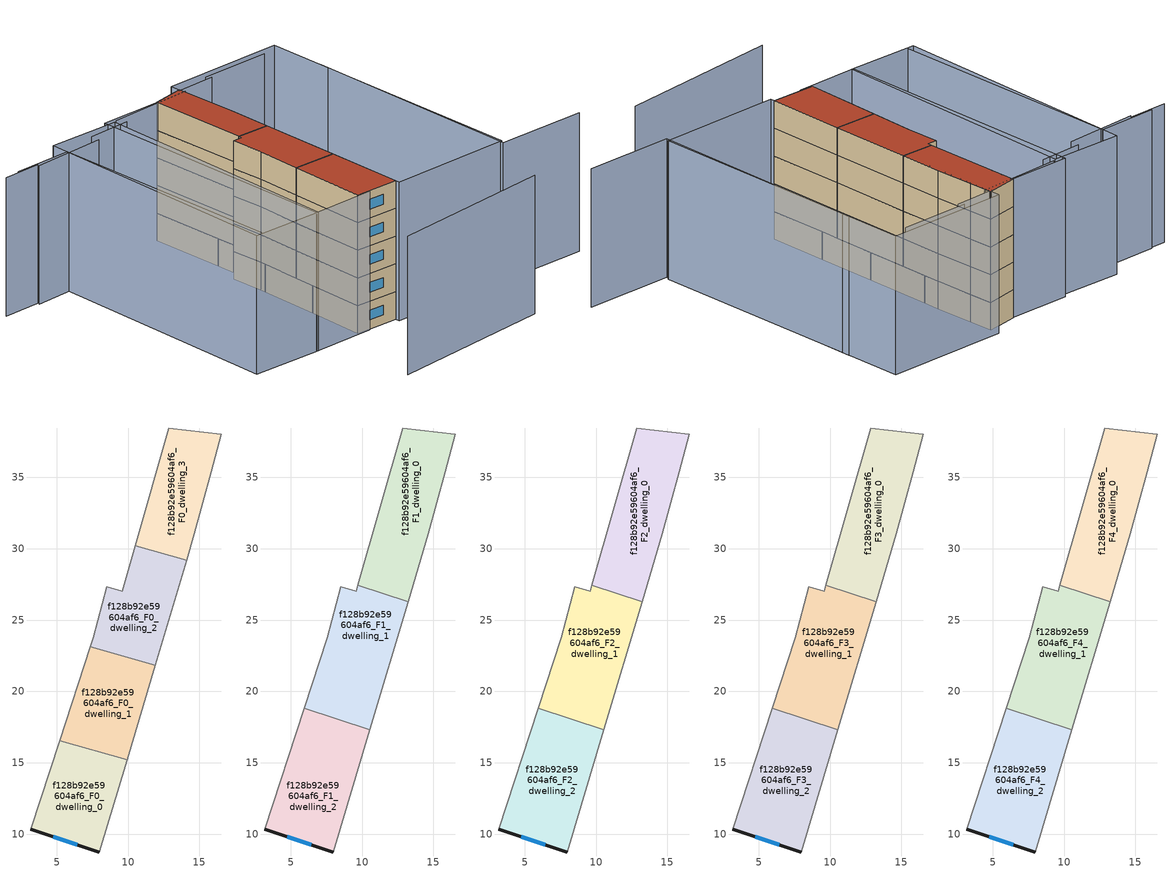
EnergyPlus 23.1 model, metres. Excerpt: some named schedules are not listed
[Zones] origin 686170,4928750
f128b92e59604af6_F0_dwelling_0
 floor ground (EU_floor_Construction): 9.93,15.22 7.99,8.74 3.17,10.34 5.21,16.55 z0
 wall outside (EU_wall_Construction): 3.17,10.34 7.99,8.74 z0:3
 wall adiabatic (EU_wall_Construction): 5.21,16.55 3.17,10.34 / 7.99,8.74 9.93,15.22 z0:3
 wall to f128b92e59604af6_F0_dwelling_1 (EU_wall_Construction): 9.93,15.22 5.21,16.55 z0:3
 window (EU_Window_Construction): 4.74,9.82 6.42,9.26 z0.98:2.02
f128b92e59604af6_F0_dwelling_1
 floor ground (EU_floor_Construction): 11.9,21.82 9.93,15.22 5.21,16.55 7.36,23.11 z0
 wall adiabatic (EU_wall_Construction): 7.36,23.11 5.21,16.55 / 9.93,15.22 11.9,21.82 z0:3
 wall to f128b92e59604af6_F0_dwelling_2 (EU_wall_Construction): 11.9,21.82 7.36,23.11 z0:3
f128b92e59604af6_F0_dwelling_2
 floor ground (EU_floor_Construction): 14.1,29.19 11.9,21.82 7.36,23.11 7.57,23.75 8.5,27.34 9.59,27.03 10.49,30.21 z0
 wall adiabatic (EU_wall_Construction): 10.49,30.21 9.59,27.03 8.5,27.34 7.57,23.75 7.36,23.11 / 11.9,21.82 14.1,29.19 z0:3
 wall to f128b92e59604af6_F0_dwelling_3 (EU_wall_Construction): 14.1,29.19 10.49,30.21 z0:3
f128b92e59604af6_F0_dwelling_3
 floor ground (EU_floor_Construction): 16.53,38.02 15.83,35.38 14.65,31.03 14.1,29.19 10.49,30.21 12.83,38.46 z0
 wall adiabatic (EU_wall_Construction): 14.1,29.19 14.65,31.03 15.83,35.38 16.53,38.02 12.83,38.46 10.49,30.21 z0:3
f128b92e59604af6_F1_dwelling_0
 floor to f128b92e59604af6_F0_dwelling_3 (EU_floor_Construction): 16.53,38.02 15.83,35.38 14.65,31.03 14.1,29.19 10.49,30.21 12.83,38.46 z3
 floor to f128b92e59604af6_F0_dwelling_2 (EU_floor_Construction): 14.1,29.19 13.23,26.28 9.7,27.43 10.49,30.21 z3
 wall adiabatic (EU_wall_Construction): 13.23,26.28 14.65,31.03 15.83,35.38 16.53,38.02 12.83,38.46 9.7,27.43 z3:6
 wall to f128b92e59604af6_F1_dwelling_1 (EU_wall_Construction): 9.7,27.43 13.23,26.28 z3:6
f128b92e59604af6_F1_dwelling_1
 floor to f128b92e59604af6_F0_dwelling_1 (EU_floor_Construction): 11.9,21.82 10.55,17.3 5.95,18.8 7.36,23.11 z3
 floor to f128b92e59604af6_F0_dwelling_2 (EU_floor_Construction): 13.23,26.28 11.9,21.82 7.36,23.11 7.57,23.75 8.5,27.34 9.59,27.03 9.7,27.43 z3
 wall adiabatic (EU_wall_Construction): 10.55,17.3 13.23,26.28 / 9.7,27.43 9.59,27.03 8.5,27.34 7.57,23.75 5.95,18.8 z3:6
 wall to f128b92e59604af6_F1_dwelling_2 (EU_wall_Construction): 5.95,18.8 10.55,17.3 z3:6
f128b92e59604af6_F1_dwelling_2
 floor to f128b92e59604af6_F0_dwelling_0 (EU_floor_Construction): 9.92,15.22 7.99,8.74 3.17,10.34 5.21,16.55 z3
 floor to f128b92e59604af6_F0_dwelling_1 (EU_floor_Construction): 10.55,17.3 9.92,15.22 5.21,16.55 5.95,18.8 z3
 wall outside (EU_wall_Construction): 3.17,10.34 7.99,8.74 z3:6
 wall adiabatic (EU_wall_Construction): 5.95,18.8 3.17,10.34 / 7.99,8.74 10.55,17.3 z3:6
 window (EU_Window_Construction): 4.74,9.82 6.42,9.26 z3.98:5.02
f128b92e59604af6_F2_dwelling_0
 floor to f128b92e59604af6_F1_dwelling_0 (EU_floor_Construction): 16.53,38.02 15.83,35.38 14.65,31.03 13.23,26.28 9.7,27.43 12.83,38.46 z6
 wall adiabatic (EU_wall_Construction): 13.23,26.28 14.65,31.03 15.83,35.38 16.53,38.02 12.83,38.46 9.7,27.43 z6:9
 wall to f128b92e59604af6_F2_dwelling_1 (EU_wall_Construction): 9.7,27.43 13.23,26.28 z6:9
f128b92e59604af6_F2_dwelling_1
 floor to f128b92e59604af6_F1_dwelling_1 (EU_floor_Construction): 13.23,26.28 10.55,17.3 5.95,18.8 7.57,23.75 8.5,27.34 9.59,27.03 9.7,27.43 z6
 wall adiabatic (EU_wall_Construction): 10.55,17.3 13.23,26.28 / 9.7,27.43 9.59,27.03 8.5,27.34 7.57,23.75 5.95,18.8 z6:9
 wall to f128b92e59604af6_F2_dwelling_2 (EU_wall_Construction): 5.95,18.8 10.55,17.3 z6:9
f128b92e59604af6_F2_dwelling_2
 floor to f128b92e59604af6_F1_dwelling_2 (EU_floor_Construction): 10.55,17.3 7.99,8.74 3.17,10.34 5.95,18.8 z6
 wall outside (EU_wall_Construction): 3.17,10.34 7.99,8.74 z6:9
 wall adiabatic (EU_wall_Construction): 5.95,18.8 3.17,10.34 / 7.99,8.74 10.55,17.3 z6:9
 window (EU_Window_Construction): 4.74,9.82 6.42,9.26 z6.98:8.02
f128b92e59604af6_F3_dwelling_0
 floor to f128b92e59604af6_F2_dwelling_0 (EU_floor_Construction): 16.53,38.02 15.83,35.38 14.65,31.03 13.23,26.28 9.7,27.43 12.83,38.46 z9
 wall adiabatic (EU_wall_Construction): 13.23,26.28 14.65,31.03 15.83,35.38 16.53,38.02 12.83,38.46 9.7,27.43 z9:12
 wall to f128b92e59604af6_F3_dwelling_1 (EU_wall_Construction): 9.7,27.43 13.23,26.28 z9:12
f128b92e59604af6_F3_dwelling_1
 floor to f128b92e59604af6_F2_dwelling_1 (EU_floor_Construction): 13.23,26.28 10.55,17.3 5.95,18.8 7.57,23.75 8.5,27.34 9.59,27.03 9.7,27.43 z9
 wall adiabatic (EU_wall_Construction): 10.55,17.3 13.23,26.28 / 9.7,27.43 9.59,27.03 8.5,27.34 7.57,23.75 5.95,18.8 z9:12
 wall to f128b92e59604af6_F3_dwelling_2 (EU_wall_Construction): 5.95,18.8 10.55,17.3 z9:12
f128b92e59604af6_F3_dwelling_2
 floor to f128b92e59604af6_F2_dwelling_2 (EU_floor_Construction): 10.55,17.3 7.99,8.74 3.17,10.34 5.95,18.8 z9
 wall outside (EU_wall_Construction): 3.17,10.34 7.99,8.74 z9:12
 wall adiabatic (EU_wall_Construction): 5.95,18.8 3.17,10.34 / 7.99,8.74 10.55,17.3 z9:12
 window (EU_Window_Construction): 4.74,9.82 6.42,9.26 z9.98:11.02
f128b92e59604af6_F4_dwelling_0
 floor to f128b92e59604af6_F3_dwelling_0 (EU_floor_Construction): 16.53,38.02 15.83,35.38 14.65,31.03 13.23,26.28 9.7,27.43 12.83,38.46 z12
 wall adiabatic (EU_wall_Construction): 13.23,26.28 14.65,31.03 15.83,35.38 16.53,38.02 12.83,38.46 9.7,27.43 z12:15
 wall to f128b92e59604af6_F4_dwelling_1 (EU_wall_Construction): 9.7,27.43 13.23,26.28 z12:15
 roof outside (EU_roof_Construction): 13.23,26.28 14.65,31.03 15.83,35.38 16.53,38.02 12.83,38.46 9.7,27.43 z15
f128b92e59604af6_F4_dwelling_1
 floor to f128b92e59604af6_F3_dwelling_1 (EU_floor_Construction): 13.23,26.28 10.55,17.3 5.95,18.8 7.57,23.75 8.5,27.34 9.59,27.03 9.7,27.43 z12
 wall adiabatic (EU_wall_Construction): 10.55,17.3 13.23,26.28 / 9.7,27.43 9.59,27.03 8.5,27.34 7.57,23.75 5.95,18.8 z12:15
 wall to f128b92e59604af6_F4_dwelling_2 (EU_wall_Construction): 5.95,18.8 10.55,17.3 z12:15
 roof outside (EU_roof_Construction): 10.55,17.3 13.23,26.28 9.7,27.43 9.59,27.03 8.5,27.34 7.57,23.75 5.95,18.8 z15
f128b92e59604af6_F4_dwelling_2
 floor to f128b92e59604af6_F3_dwelling_2 (EU_floor_Construction): 10.55,17.3 7.99,8.74 3.17,10.34 5.95,18.8 z12
 wall outside (EU_wall_Construction): 3.17,10.34 7.99,8.74 z12:15
 wall adiabatic (EU_wall_Construction): 5.95,18.8 3.17,10.34 / 7.99,8.74 10.55,17.3 z12:15
 window (EU_Window_Construction): 4.74,9.82 6.42,9.26 z12.98:14.02
 roof outside (EU_roof_Construction): 7.99,8.74 10.55,17.3 5.95,18.8 3.17,10.34 z15
shading: -3.03,1.15 15.84,-2.61 / 31.05,0.93 21.1,3.94 / 21.1,3.94 28.59,28.7 / -8.39,42.26 -1.85,40.38 / -1.85,40.38 -9.37,14.16 / 28.17,34.96 20.41,37.22 / 20.74,36.7 16.2,37.94 / 16.55,37.32 7.02,39.78 / 7.33,38.79 2.46,40.03 / 2.21,39.07 -6.05,41.19 / -6,41.4 -10.24,42.59 / 7.84,8.24 16.81,39.07 / 16.81,39.07 30.44,35.1 / 30.44,35.1 21.47,4.28 / 21.47,4.28 7.84,8.24 / -2.5,11.75 5.9,40.49 / 5.9,40.49 12.92,38.43 / 12.92,38.43 4.52,9.7 / 4.52,9.7 -2.5,11.75 / -10.24,14.23 -1.23,42.3 / -1.23,42.3 6.68,39.76 / 6.68,39.76 -2.33,11.7 / -2.33,11.7 -10.24,14.23 z0:15
[Building]
EU S2 Campaign: North Axis=0; Terrain=City; Solar Distribution=FullExterior
[Site:Location]
Bologna: Latitude=44.5; Longitude=11.25; Time Zone=1; Elevation=37
[SizingPeriod:WeatherFileDays]
AnnualSizingPeriod: Begin Month=1; Begin Day of Month=1; End Month=12; End Day of Month=31; Day of Week for Start Day=Monday; Use Weather File Daylight Saving Period=No; Use Weather File Rain and Snow Indicators=No
[MATERIAL]
EU_InternalMass_Material: Roughness=MediumRough; Thickness=0.1; Conductivity=1; Density=1800; Specific Heat=900; Thermal Absorptance=0.9; Solar Absorptance=0.7; Visible Absorptance=0.7
[MATERIAL:NOMASS] Roughness=MediumRough; Thermal Absorptance=0.9; Solar Absorptance=0.7; Visible Absorptance=0.7
Name | Thermal Resistance
EU_wall_NoMass | 0.905828
EU_roof_NoMass | 0.37593
EU_floor_NoMass | 0.67114
[WINDOWMATERIAL:SIMPLEGLAZINGSYSTEM]
EU_Window_SimpleGlazing: UFactor=4.52486; Solar Heat Gain Coefficient=0.85; Visible Transmittance=0.85
[CONSTRUCTION]
EU_wall_Construction: EU_wall_NoMass
EU_roof_Construction: EU_roof_NoMass
EU_floor_Construction: EU_floor_NoMass
EU_InternalMass_Construction: EU_InternalMass_Material
EU_Window_Construction: EU_Window_SimpleGlazing
[ZONE] Type=1; Multiplier=1; Ceiling Height=autocalculate; Floor Area=autocalculate; Part of Total Floor Area=Yes
Name | Volume
f128b92e59604af6_F0_dwelling_0 | 99.5002
f128b92e59604af6_F1_dwelling_0; f128b92e59604af6_F2_dwelling_0; f128b92e59604af6_F3_dwelling_0; f128b92e59604af6_F4_dwelling_0 | 132.679
f128b92e59604af6_F0_dwelling_1; f128b92e59604af6_F0_dwelling_2 | 99.5134
f128b92e59604af6_F1_dwelling_1; f128b92e59604af6_F2_dwelling_1; f128b92e59604af6_F3_dwelling_1; f128b92e59604af6_F4_dwelling_1 | 132.684
f128b92e59604af6_F1_dwelling_2; f128b92e59604af6_F2_dwelling_2; f128b92e59604af6_F3_dwelling_2; f128b92e59604af6_F4_dwelling_2 | 132.682
f128b92e59604af6_F0_dwelling_3 | 99.5083
[INTERNALMASS] Construction=EU_InternalMass_Construction
Name | Zone or ZoneList | Surface Area
f128b92e59604af6_F0_dwelling_0_EU_InternalMass | f128b92e59604af6_F0_dwelling_0 | 33.1671
f128b92e59604af6_F0_dwelling_1_EU_InternalMass | f128b92e59604af6_F0_dwelling_1 | 33.1709
f128b92e59604af6_F0_dwelling_2_EU_InternalMass | f128b92e59604af6_F0_dwelling_2 | 33.171
f128b92e59604af6_F0_dwelling_3_EU_InternalMass | f128b92e59604af6_F0_dwelling_3 | 33.1698
f128b92e59604af6_F1_dwelling_0_EU_InternalMass | f128b92e59604af6_F1_dwelling_0 | 44.2269
f128b92e59604af6_F1_dwelling_1_EU_InternalMass | f128b92e59604af6_F1_dwelling_1 | 44.2276
f128b92e59604af6_F1_dwelling_2_EU_InternalMass | f128b92e59604af6_F1_dwelling_2 | 44.2276
f128b92e59604af6_F2_dwelling_0_EU_InternalMass | f128b92e59604af6_F2_dwelling_0 | 44.2269
f128b92e59604af6_F2_dwelling_1_EU_InternalMass | f128b92e59604af6_F2_dwelling_1 | 44.2276
f128b92e59604af6_F2_dwelling_2_EU_InternalMass | f128b92e59604af6_F2_dwelling_2 | 44.2276
f128b92e59604af6_F3_dwelling_0_EU_InternalMass | f128b92e59604af6_F3_dwelling_0 | 44.2269
f128b92e59604af6_F3_dwelling_1_EU_InternalMass | f128b92e59604af6_F3_dwelling_1 | 44.2276
f128b92e59604af6_F3_dwelling_2_EU_InternalMass | f128b92e59604af6_F3_dwelling_2 | 44.2276
f128b92e59604af6_F4_dwelling_0_EU_InternalMass | f128b92e59604af6_F4_dwelling_0 | 44.2269
f128b92e59604af6_F4_dwelling_1_EU_InternalMass | f128b92e59604af6_F4_dwelling_1 | 44.2276
f128b92e59604af6_F4_dwelling_2_EU_InternalMass | f128b92e59604af6_F4_dwelling_2 | 44.2276
[OTHEREQUIPMENT] Fuel Type=Electricity; Design Level Calculation Method=Watts/Area; Power per Zone Floor Area=1; Fraction Latent=0; Fraction Radiant=0; Fraction Lost=0; Carbon Dioxide Generation Rate=0; EndUse Subcategory=EU_Step8_InternalGains
Name | Zone or ZoneList or Space or SpaceList | Schedule
EU_Step8_InternalGain_f128b92e59604af6_F0_dwelling_0_f000 | f128b92e59604af6_F0_dwelling_0 | EU_Step8_GainSchedule_f128b92e59604af6_F0_dwelling_0_f000
EU_Step8_InternalGain_f128b92e59604af6_F0_dwelling_1_f000 | f128b92e59604af6_F0_dwelling_1 | EU_Step8_GainSchedule_f128b92e59604af6_F0_dwelling_1_f000
EU_Step8_InternalGain_f128b92e59604af6_F0_dwelling_2_f000 | f128b92e59604af6_F0_dwelling_2 | EU_Step8_GainSchedule_f128b92e59604af6_F0_dwelling_2_f000
EU_Step8_InternalGain_f128b92e59604af6_F0_dwelling_3_f000 | f128b92e59604af6_F0_dwelling_3 | EU_Step8_GainSchedule_f128b92e59604af6_F0_dwelling_3_f000
EU_Step8_InternalGain_f128b92e59604af6_F1_dwelling_0_f000 | f128b92e59604af6_F1_dwelling_0 | EU_Step8_GainSchedule_f128b92e59604af6_F1_dwelling_0_f000
EU_Step8_InternalGain_f128b92e59604af6_F1_dwelling_1_f000 | f128b92e59604af6_F1_dwelling_1 | EU_Step8_GainSchedule_f128b92e59604af6_F1_dwelling_1_f000
EU_Step8_InternalGain_f128b92e59604af6_F1_dwelling_2_f000 | f128b92e59604af6_F1_dwelling_2 | EU_Step8_GainSchedule_f128b92e59604af6_F1_dwelling_2_f000
EU_Step8_InternalGain_f128b92e59604af6_F2_dwelling_0_f000 | f128b92e59604af6_F2_dwelling_0 | EU_Step8_GainSchedule_f128b92e59604af6_F2_dwelling_0_f000
EU_Step8_InternalGain_f128b92e59604af6_F2_dwelling_1_f000 | f128b92e59604af6_F2_dwelling_1 | EU_Step8_GainSchedule_f128b92e59604af6_F2_dwelling_1_f000
EU_Step8_InternalGain_f128b92e59604af6_F2_dwelling_2_f000 | f128b92e59604af6_F2_dwelling_2 | EU_Step8_GainSchedule_f128b92e59604af6_F2_dwelling_2_f000
EU_Step8_InternalGain_f128b92e59604af6_F3_dwelling_0_f000 | f128b92e59604af6_F3_dwelling_0 | EU_Step8_GainSchedule_f128b92e59604af6_F3_dwelling_0_f000
EU_Step8_InternalGain_f128b92e59604af6_F3_dwelling_1_f000 | f128b92e59604af6_F3_dwelling_1 | EU_Step8_GainSchedule_f128b92e59604af6_F3_dwelling_1_f000
EU_Step8_InternalGain_f128b92e59604af6_F3_dwelling_2_f000 | f128b92e59604af6_F3_dwelling_2 | EU_Step8_GainSchedule_f128b92e59604af6_F3_dwelling_2_f000
EU_Step8_InternalGain_f128b92e59604af6_F4_dwelling_0_f000 | f128b92e59604af6_F4_dwelling_0 | EU_Step8_GainSchedule_f128b92e59604af6_F4_dwelling_0_f000
EU_Step8_InternalGain_f128b92e59604af6_F4_dwelling_1_f000 | f128b92e59604af6_F4_dwelling_1 | EU_Step8_GainSchedule_f128b92e59604af6_F4_dwelling_1_f000
EU_Step8_InternalGain_f128b92e59604af6_F4_dwelling_2_f000 | f128b92e59604af6_F4_dwelling_2 | EU_Step8_GainSchedule_f128b92e59604af6_F4_dwelling_2_f000
[ZONEVENTILATION:DESIGNFLOWRATE] Schedule=EU_AlwaysOn; Design Flow Rate Calculation Method=AirChanges/Hour; Air Changes per Hour=0.73129; Ventilation Type=Natural; Fan Pressure Rise=0; Fan Total Efficiency=1; Constant Term Coefficient=1; Temperature Term Coefficient=0; Velocity Term Coefficient=0; Velocity Squared Term Coefficient=0; Minimum Indoor Temperature=-100; Maximum Indoor Temperature=100; Delta Temperature=-100; Minimum Outdoor Temperature=-100; Maximum Outdoor Temperature=100; Maximum Wind Speed=40
Name | Zone or ZoneList or Space or SpaceList
EU_ConstantAir_f128b92e59604af6_F0_dwelling_0 | f128b92e59604af6_F0_dwelling_0
EU_ConstantAir_f128b92e59604af6_F0_dwelling_1 | f128b92e59604af6_F0_dwelling_1
EU_ConstantAir_f128b92e59604af6_F0_dwelling_2 | f128b92e59604af6_F0_dwelling_2
EU_ConstantAir_f128b92e59604af6_F0_dwelling_3 | f128b92e59604af6_F0_dwelling_3
EU_ConstantAir_f128b92e59604af6_F1_dwelling_0 | f128b92e59604af6_F1_dwelling_0
EU_ConstantAir_f128b92e59604af6_F1_dwelling_1 | f128b92e59604af6_F1_dwelling_1
EU_ConstantAir_f128b92e59604af6_F1_dwelling_2 | f128b92e59604af6_F1_dwelling_2
EU_ConstantAir_f128b92e59604af6_F2_dwelling_0 | f128b92e59604af6_F2_dwelling_0
EU_ConstantAir_f128b92e59604af6_F2_dwelling_1 | f128b92e59604af6_F2_dwelling_1
EU_ConstantAir_f128b92e59604af6_F2_dwelling_2 | f128b92e59604af6_F2_dwelling_2
EU_ConstantAir_f128b92e59604af6_F3_dwelling_0 | f128b92e59604af6_F3_dwelling_0
EU_ConstantAir_f128b92e59604af6_F3_dwelling_1 | f128b92e59604af6_F3_dwelling_1
EU_ConstantAir_f128b92e59604af6_F3_dwelling_2 | f128b92e59604af6_F3_dwelling_2
EU_ConstantAir_f128b92e59604af6_F4_dwelling_0 | f128b92e59604af6_F4_dwelling_0
EU_ConstantAir_f128b92e59604af6_F4_dwelling_1 | f128b92e59604af6_F4_dwelling_1
EU_ConstantAir_f128b92e59604af6_F4_dwelling_2 | f128b92e59604af6_F4_dwelling_2
[HVACTEMPLATE:THERMOSTAT] Constant Heating Setpoint=20; Constant Cooling Setpoint=50
EU_HeatOnly_f128b92e59604af6_F0_dwelling_0; EU_HeatOnly_f128b92e59604af6_F0_dwelling_1; EU_HeatOnly_f128b92e59604af6_F0_dwelling_2; EU_HeatOnly_f128b92e59604af6_F0_dwelling_3; EU_HeatOnly_f128b92e59604af6_F1_dwelling_0; EU_HeatOnly_f128b92e59604af6_F1_dwelling_1; EU_HeatOnly_f128b92e59604af6_F1_dwelling_2; EU_HeatOnly_f128b92e59604af6_F2_dwelling_0; EU_HeatOnly_f128b92e59604af6_F2_dwelling_1; EU_HeatOnly_f128b92e59604af6_F2_dwelling_2; EU_HeatOnly_f128b92e59604af6_F3_dwelling_0; EU_HeatOnly_f128b92e59604af6_F3_dwelling_1; EU_HeatOnly_f128b92e59604af6_F3_dwelling_2; EU_HeatOnly_f128b92e59604af6_F4_dwelling_0; EU_HeatOnly_f128b92e59604af6_F4_dwelling_1; EU_HeatOnly_f128b92e59604af6_F4_dwelling_2
[HVACTEMPLATE:ZONE:IDEALLOADSAIRSYSTEM] System Availability Schedule=EU_AlwaysOn; Maximum Heating Supply Air Temperature=50; Minimum Cooling Supply Air Temperature=13; Maximum Heating Supply Air Humidity Ratio=0.0156; Minimum Cooling Supply Air Humidity Ratio=0.0077; Heating Limit=NoLimit; Cooling Limit=NoLimit; Heating Availability Schedule=EU_AlwaysOn; Cooling Availability Schedule=EU_CoolingOff; Dehumidification Control Type=ConstantSensibleHeatRatio; Cooling Sensible Heat Ratio=0.7; Dehumidification Setpoint=60; Humidification Control Type=None; Humidification Setpoint=30; Outdoor Air Method=None; Outdoor Air Flow Rate per Person=0.00944; Outdoor Air Flow Rate per Zone Floor Area=0; Outdoor Air Flow Rate per Zone=0; Demand Controlled Ventilation Type=None; Outdoor Air Economizer Type=NoEconomizer; Heat Recovery Type=None; Sensible Heat Recovery Effectiveness=0.7; Latent Heat Recovery Effectiveness=0.65
Name | Template Thermostat
f128b92e59604af6_F0_dwelling_0 | EU_HeatOnly_f128b92e59604af6_F0_dwelling_0
f128b92e59604af6_F0_dwelling_1 | EU_HeatOnly_f128b92e59604af6_F0_dwelling_1
f128b92e59604af6_F0_dwelling_2 | EU_HeatOnly_f128b92e59604af6_F0_dwelling_2
f128b92e59604af6_F0_dwelling_3 | EU_HeatOnly_f128b92e59604af6_F0_dwelling_3
f128b92e59604af6_F1_dwelling_0 | EU_HeatOnly_f128b92e59604af6_F1_dwelling_0
f128b92e59604af6_F1_dwelling_1 | EU_HeatOnly_f128b92e59604af6_F1_dwelling_1
f128b92e59604af6_F1_dwelling_2 | EU_HeatOnly_f128b92e59604af6_F1_dwelling_2
f128b92e59604af6_F2_dwelling_0 | EU_HeatOnly_f128b92e59604af6_F2_dwelling_0
f128b92e59604af6_F2_dwelling_1 | EU_HeatOnly_f128b92e59604af6_F2_dwelling_1
f128b92e59604af6_F2_dwelling_2 | EU_HeatOnly_f128b92e59604af6_F2_dwelling_2
f128b92e59604af6_F3_dwelling_0 | EU_HeatOnly_f128b92e59604af6_F3_dwelling_0
f128b92e59604af6_F3_dwelling_1 | EU_HeatOnly_f128b92e59604af6_F3_dwelling_1
f128b92e59604af6_F3_dwelling_2 | EU_HeatOnly_f128b92e59604af6_F3_dwelling_2
f128b92e59604af6_F4_dwelling_0 | EU_HeatOnly_f128b92e59604af6_F4_dwelling_0
f128b92e59604af6_F4_dwelling_1 | EU_HeatOnly_f128b92e59604af6_F4_dwelling_1
f128b92e59604af6_F4_dwelling_2 | EU_HeatOnly_f128b92e59604af6_F4_dwelling_2
